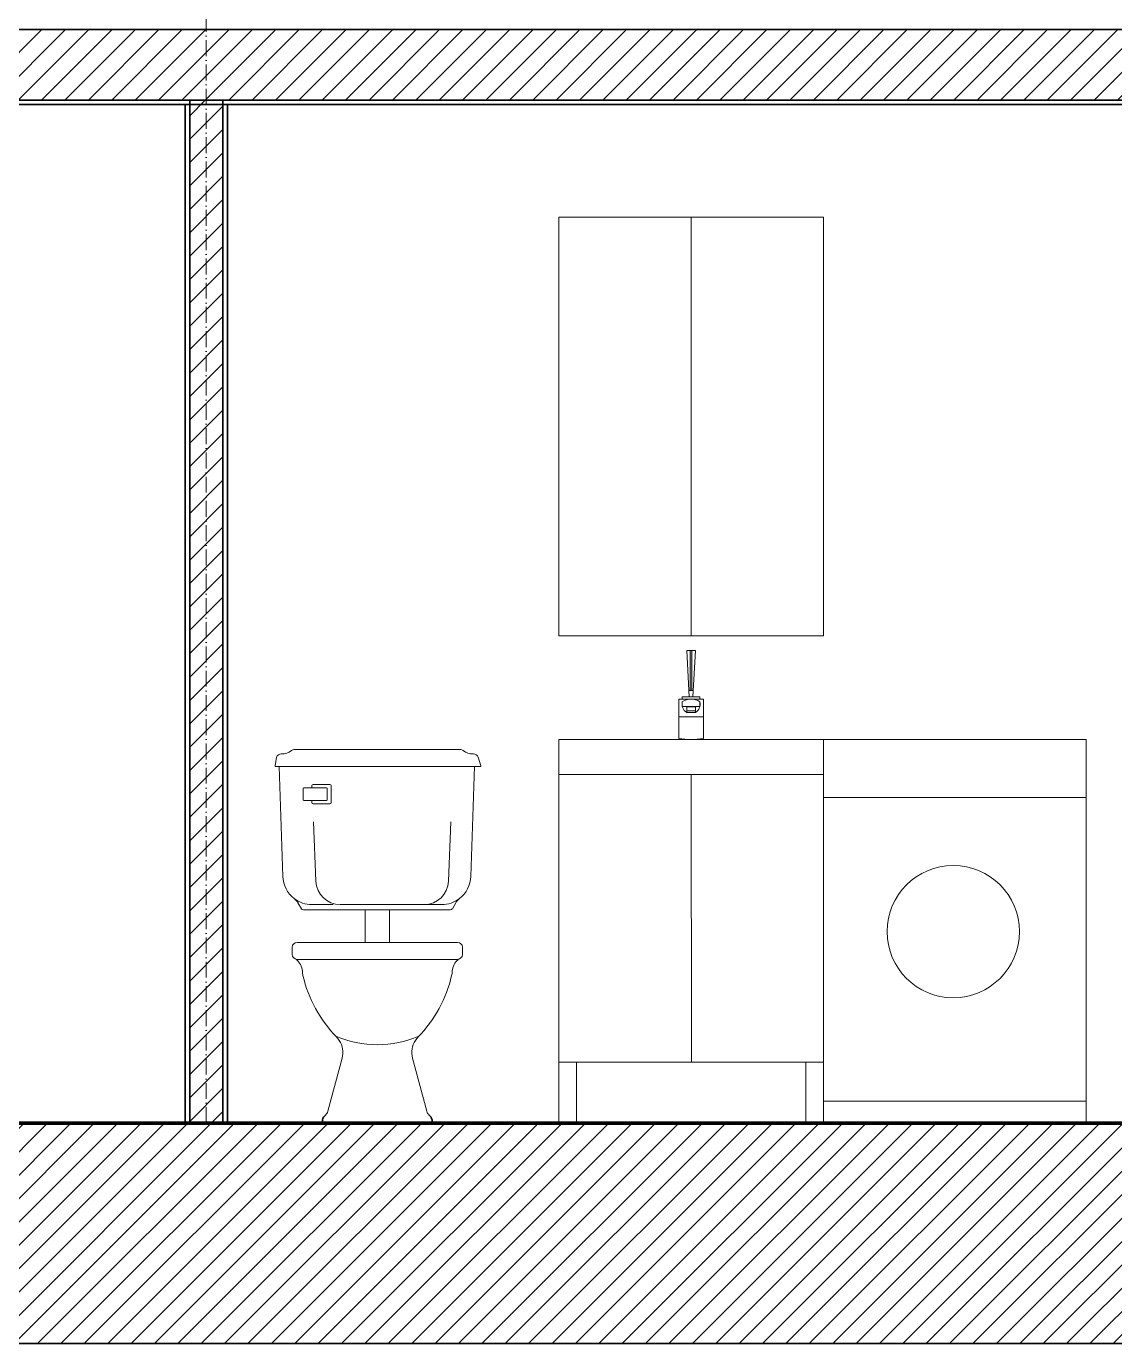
# Model space of a CAD drawing. Header units: inches. Extents: x 1080 to 7442, y 249 to 3242.
# Drawn here: x 1652.6 to 1899.3, y 344.2 to 643 of the extents above; entities that cross this region are included whole.
import ezdxf

# ---------------------------------------------------------------- set-up
doc = ezdxf.new("R2010")
doc.units = ezdxf.units.IN
doc.header["$MEASUREMENT"] = 0
doc.linetypes.add('ACAD_ISO10W100', pattern=[18, 12, -3, 0, -3])
for name, color, linetype, lineweight in [('ARREDI', 8, 'Continuous', 18), ('CAMPITURE', 7, 'Continuous', 25), ('quote nuove', 253, 'Continuous', 18), ('STRUTTURA', 7, 'Continuous', 35)]:
    doc.layers.add(name, color=color, linetype=linetype, lineweight=lineweight)
pattern_1 = [(45, (2412.2653, -1412.3828), (-2.6516504, 2.6516504), [])]

msp = doc.modelspace()

# ---------------------------------------------------------------- hatches: boundary and pattern name
at = {"layer": 'CAMPITURE'}
h = msp.add_hatch(dxfattribs=at)
h.set_pattern_fill('ANSI31', color=0, scale=30)
h.set_pattern_definition(pattern_1)
h.paths.add_polyline_path([(1998, 642.21), (1298.2, 642.21), (1298.21, 626.21), (1305.8, 626.21), (1998, 626.21)])
h = msp.add_hatch(dxfattribs=at)
h.set_pattern_fill('ANSI31', color=256, scale=30)
h.set_pattern_definition(pattern_1)
h.paths.add_polyline_path([(1080.46, 394.21), (1080.46, 344.21), (2146.14, 344.21), (2146.14, 394.21)])

# ---------------------------------------------------------------- linework, layer by layer
at = {"layer": 'ARREDI'}
for p, q in [((1773.3, 599.71), (1833.3, 599.71)), ((1773.3, 599.71), (1773.3, 504.71)), ((1803.3, 599.71), (1803.3, 504.71)), ((1833.3, 599.71), (1833.3, 504.71)), ((1773.3, 504.71), (1833.3, 504.71)), ((1802.88, 490.87), (1802.3, 501.37)), ((1802.3, 501.37), (1804.3, 501.37)), ((1803.1, 501.37), (1803.1, 492.37)), ((1803.5, 501.37), (1803.5, 492.37)), ((1803.72, 490.87), (1804.3, 501.37)), ((1800.49, 490.37), (1800.49, 481.47)), ((1800.49, 490.37), (1806.11, 490.37)), ((1801.3, 490.87), (1805.3, 490.87)), ((1801.3, 490.87), (1805.3, 490.87)), ((1801.3, 490.37), (1801.3, 490.87)), ((1802.8, 492.37), (1803.8, 492.37)), ((1805.3, 490.37), (1805.3, 490.87)), ((1806.11, 490.37), (1806.11, 481.47)), ((1801.3, 489.78), (1801.3, 488.74)), ((1801.3, 488.74), (1805.3, 488.74)), ((1802.3, 488.74), (1802.3, 487.34)), ((1802.3, 488.61), (1804.3, 488.61)), ((1802.3, 487.74), (1804.3, 487.74)), ((1802.3, 487.34), (1804.3, 487.34)), ((1804.3, 488.74), (1804.3, 487.34)), ((1805.3, 489.78), (1805.3, 488.74)), ((1800.49, 486.35), (1806.11, 486.35)), ((1773.3, 481.21), (1833.3, 481.21)), ((1773.3, 394.21), (1773.3, 481.21)), ((1833.3, 394.21), (1833.3, 481.21)), ((1833.3, 481.21), (1892.92, 481.21)), ((1833.3, 481.21), (1833.3, 394.21)), ((1892.92, 481.21), (1892.92, 394.21)), ((1732.15, 478.95), (1713.38, 478.95)), ((1732.15, 478.95), (1750.92, 478.95)), ((1708.98, 475.24), (1709.27, 477.19)), ((1709.08, 475.09), (1755.54, 475.09)), ((1709.88, 475.09), (1754.75, 475.09)), ((1709.88, 475.09), (1710.72, 450.17)), ((1754.2, 475.09), (1753.35, 450.17)), ((1755.65, 475.24), (1755.02, 477.19)), ((1803.3, 473.31), (1803.38, 408.02)), ((1715.3, 470.06), (1715.3, 467.63)), ((1720.59, 470.28), (1715.52, 470.28)), ((1717.28, 470.72), (1717.28, 470.28)), ((1721.36, 471.05), (1717.61, 471.05)), ((1720.81, 470.06), (1720.81, 467.63)), ((1721.69, 470.72), (1721.69, 466.97)), ((1720.59, 467.41), (1715.52, 467.41)), ((1717.28, 467.41), (1717.28, 466.97)), ((1721.36, 466.64), (1717.61, 466.64)), ((1833.3, 468.07), (1892.92, 468.07)), ((1717.71, 462.52), (1718.22, 449.08)), ((1748.8, 462.52), (1748.28, 449.08)), ((1714.92, 442.85), (1714.16, 444.17)), ((1715.39, 442.57), (1724.99, 442.57)), ((1717.33, 443.78), (1722.12, 443.78)), ((1732.04, 443.78), (1723.73, 443.78)), ((1724.99, 442.57), (1745.12, 442.57)), ((1729.39, 442.57), (1729.39, 435.22)), ((1732.04, 443.78), (1742.77, 443.78)), ((1734.9, 442.57), (1734.9, 435.22)), ((1748.68, 442.57), (1739.08, 442.57)), ((1746.96, 443.78), (1742.18, 443.78)), ((1749.16, 442.85), (1749.92, 444.17)), ((1712.85, 434.12), (1712.85, 432.46)), ((1732.15, 435.22), (1713.96, 435.22)), ((1732.15, 435.22), (1750.34, 435.22)), ((1751.44, 434.12), (1751.44, 432.46)), ((1732.15, 431.36), (1713.96, 431.36)), ((1732.15, 431.36), (1750.34, 431.36)), ((1724.17, 408.96), (1720.95, 396.9)), ((1740.12, 408.96), (1743.34, 396.9)), ((1833.38, 408.02), (1773.38, 408.02)), ((1892.92, 399.21), (1833.3, 399.21))]:
    msp.add_line(p, q, dxfattribs=at)
at = {"layer": 'ARREDI', "color": 8}
msp.add_line((1773.3, 473.31), (1833.3, 473.31), dxfattribs=at)
at = {"layer": 'ARREDI'}
for points in [[(1773.3, 408.02), (1777.28, 408.02), (1777.28, 394.21), (1773.3, 394.21)], [(1829.32, 408.02), (1833.3, 408.02), (1833.3, 394.21), (1829.32, 394.21)]]:
    msp.add_lwpolyline(points, close=True, dxfattribs=at)
msp.add_circle((1862.75, 437.65), 15, dxfattribs=at)
for centre, radius, start, end in [((1803.3, 486.71), 3.66, 56.8798, 123.1202), ((1803.51, 489.26), 2.27, 166.7665, 237.8411), ((1803.09, 489.26), 2.27, 302.1589, 13.2335), ((1803.3, 496.2), 14.99, 259.2053, 280.7947), ((1710.56, 481.24), 3.31, 266.8518, 309.7623), ((1713.38, 477.85), 1.1, 90, 129.7623), ((1750.92, 477.85), 1.1, 50.2377, 90), ((1753.74, 481.24), 3.31, 230.2377, 273.1482), ((1709.08, 475.2), 0.11, 161.0754, 270), ((1710.32, 476.84), 1.1, 86.8518, 161.0754), ((1753.98, 476.84), 1.1, 18.9246, 93.1482), ((1755.54, 475.2), 0.11, 270, 18.9246), ((1715.52, 470.06), 0.221, 90, 180), ((1717.61, 470.72), 0.331, 90, 180), ((1720.59, 470.06), 0.221, 0, 90), ((1721.36, 470.72), 0.331, 0, 90), ((1715.52, 467.63), 0.221, 180, 270), ((1717.61, 466.97), 0.331, 180, 270), ((1720.59, 467.63), 0.221, 270, 0), ((1721.36, 466.97), 0.331, 270, 0), ((1717.33, 450.4), 6.62, 181.9415, 232.4535), ((1723.73, 449.29), 5.51, 182.2026, 270), ((1742.77, 449.29), 5.51, 270, 357.7974), ((1746.74, 450.4), 6.62, 307.5465, 358.0585), ((1711.29, 442.53), 3.31, 29.7906, 52.4535), ((1717.33, 450.4), 6.62, 232.4535, 270), ((1746.74, 450.4), 6.62, 270, 307.5465), ((1752.79, 442.53), 3.31, 127.5465, 150.2094), ((1715.39, 443.12), 0.551, 209.7906, 270), ((1748.68, 443.12), 0.551, 270, 330.2094), ((1713.96, 434.12), 1.1, 90, 180), ((1750.34, 434.12), 1.1, 0, 90), ((1713.96, 432.46), 1.1, 180, 270), ((1711.64, 428.54), 3.51, 2.5434, 53.5374), ((1752.65, 428.54), 3.51, 126.4626, 177.4566), ((1750.34, 432.46), 1.1, 270, 0), ((1720.65, 428.94), 5.51, 182.5434, 193.1822), ((1744.28, 434.47), 29.78, 193.1822, 224.0512), ((1720.01, 434.47), 29.78, 315.9488, 346.8178), ((1743.64, 428.94), 5.51, 346.8178, 357.4566), ((1732.15, 436.11), 24.1, 247.0087, 292.9913), ((1718.92, 409.94), 5.51, 33.6289, 44.0512), ((1719.38, 410.24), 4.96, 345.0523, 33.6289), ((1744.92, 410.24), 4.96, 146.3711, 194.9477), ((1745.38, 409.94), 5.51, 135.9488, 146.3711), ((1719.35, 397.33), 1.65, 308.395, 345.0523), ((1744.94, 397.33), 1.65, 194.9477, 231.605)]:
    msp.add_arc(centre, radius, start, end, dxfattribs=at)
msp.add_solid([(1803.5, 492.37), (1803.5, 501.37), (1803.1, 492.37), (1803.1, 501.37)], dxfattribs=at)
at = {"layer": 'CAMPITURE', "color": 0, "linetype": 'Continuous'}
for p, q in [((1689.6, 622.67), (1693.14, 626.21)), ((1689.6, 617.36), (1697.1, 624.86)), ((1689.6, 612.06), (1697.1, 619.56)), ((1689.6, 606.76), (1697.1, 614.26)), ((1689.6, 601.45), (1697.1, 608.95)), ((1689.6, 596.15), (1697.1, 603.65)), ((1689.6, 590.85), (1697.1, 598.35)), ((1689.6, 585.54), (1697.1, 593.04)), ((1689.6, 580.24), (1697.1, 587.74)), ((1689.6, 574.94), (1697.1, 582.44)), ((1689.6, 569.63), (1697.1, 577.13)), ((1689.6, 564.33), (1697.1, 571.83)), ((1689.6, 559.03), (1697.1, 566.53)), ((1689.6, 553.72), (1697.1, 561.22)), ((1689.6, 548.42), (1697.1, 555.92)), ((1689.6, 543.12), (1697.1, 550.62)), ((1689.6, 537.81), (1697.1, 545.31)), ((1689.6, 532.51), (1697.1, 540.01)), ((1689.6, 527.21), (1697.1, 534.71)), ((1689.6, 521.9), (1697.1, 529.4)), ((1689.6, 516.6), (1697.1, 524.1)), ((1689.6, 511.3), (1697.1, 518.8)), ((1689.6, 505.99), (1697.1, 513.49)), ((1689.6, 500.69), (1697.1, 508.19)), ((1689.6, 495.39), (1697.1, 502.89)), ((1689.6, 490.08), (1697.1, 497.58)), ((1689.6, 484.78), (1697.1, 492.28)), ((1689.6, 479.48), (1697.1, 486.98)), ((1689.6, 474.17), (1697.1, 481.67)), ((1689.6, 468.87), (1697.1, 476.37)), ((1689.6, 463.57), (1697.1, 471.07)), ((1689.6, 458.26), (1697.1, 465.76)), ((1689.6, 452.96), (1697.1, 460.46)), ((1689.6, 447.66), (1697.1, 455.16)), ((1689.6, 442.35), (1697.1, 449.85)), ((1689.6, 437.05), (1697.1, 444.55)), ((1689.6, 431.75), (1697.1, 439.25)), ((1689.6, 426.44), (1697.1, 433.94)), ((1689.6, 421.14), (1697.1, 428.64)), ((1689.6, 415.84), (1697.1, 423.34)), ((1689.6, 410.53), (1697.1, 418.03)), ((1689.6, 405.23), (1697.1, 412.73)), ((1689.6, 399.93), (1697.1, 407.43)), ((1689.6, 394.62), (1697.1, 402.12)), ((1694.48, 394.21), (1697.1, 396.82))]:
    msp.add_line(p, q, dxfattribs=at)
at = {"layer": 'quote nuove', "color": 253, "linetype": 'ACAD_ISO10W100', "lineweight": 0, "ltscale": 0.3}
msp.add_line((1693.35, 394.21), (1693.35, 1213.9), dxfattribs=at)
at = {"layer": 'STRUTTURA'}
for p, q in [((1688.6, 626.21), (1689.6, 626.21)), ((1688.6, 394.21), (1688.6, 625.21)), ((1697.1, 394.21), (1697.1, 625.21)), ((1719.74, 394.97), (1719.74, 394.21)), ((1744.55, 394.97), (1744.55, 394.21)), ((1297.2, 394.21), (1999.1, 394.21)), ((1744.55, 394.21), (1722.05, 394.21)), ((1830.8, 394.21), (1775.8, 394.21))]:
    msp.add_line(p, q, dxfattribs=at)
at = {"layer": 'STRUTTURA', "lineweight": 100}
for p, q in [((2146.14, 394.21), (1080.46, 394.21)), ((1297.2, 394.21), (2113.41, 394.21))]:
    msp.add_line(p, q, dxfattribs=at)
at = {"layer": 'STRUTTURA'}
for points in [[(1298.2, 642.21), (1998.08, 642.21), (1998.08, 626.21), (1298.2, 626.21)], [(1689.6, 626.21), (1697.1, 626.21), (1697.1, 394.21), (1689.6, 394.21)], [(1080.46, 394.21), (2146.14, 394.21), (2146.14, 344.21), (1080.46, 344.21)]]:
    msp.add_lwpolyline(points, close=True, dxfattribs=at)
for points in [[(1305.7, 642.21), (1990.6, 642.21)], [(1305.78, 626.21), (1990.5, 626.21)], [(1305.8, 625.21), (1688.6, 625.21)], [(1688.6, 625.21), (1990.5, 625.21)], [(1689.6, 394.21), (1689.6, 625.21)], [(1697.1, 394.21), (1698.2, 394.21), (1698.2, 625.21)], [(1687.35, 394.21), (1699.35, 394.21)]]:
    msp.add_lwpolyline(points, dxfattribs=at)
for centre, start, end in [((1721.46, 394.66), 128.395, 170.0343), ((1742.83, 394.66), 9.9657, 51.605)]:
    msp.add_arc(centre, 1.75, start, end, dxfattribs=at)

doc.saveas('drawing.dxf')
